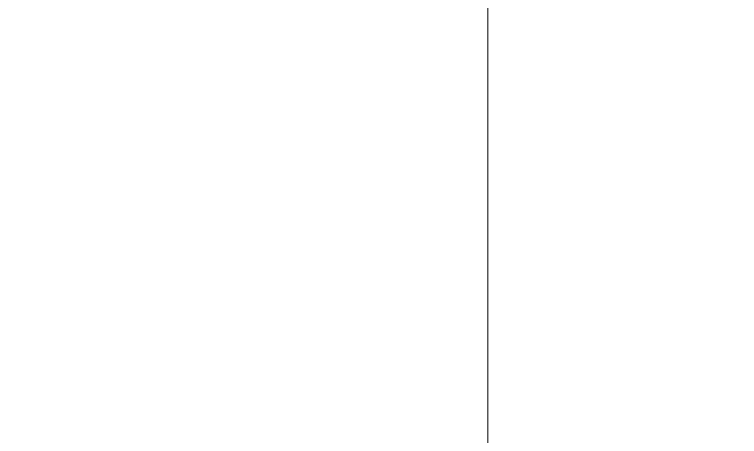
# Model space of a CAD drawing. Header units: millimetres. Extents: x -153298 to 620751, y -313239 to 250031.
# Drawn here: x 131109 to 131582.9, y -304266.2 to -303990.6 of the extents above; entities that cross this region are included whole.
import ezdxf

# ---------------------------------------------------------------- set-up
doc = ezdxf.new("R2010")
doc.units = ezdxf.units.MM
doc.layers.add('A-WALL-PATT', color=1, linetype='Continuous', lineweight=35)

msp = doc.modelspace()

# ---------------------------------------------------------------- hatches: boundary and pattern name
at = {"layer": 'A-WALL-PATT', "lineweight": 9}
h = msp.add_hatch(dxfattribs=at)
h.set_pattern_fill('FP_10', color=256, style=0, pattern_type=2)
h.set_pattern_definition([(90, (130217.9, -304276.75), (-600, 4e-14), [])])
h.paths.add_polyline_path([(133572.88, -304276.753), (133572.88, -303976.753), (130840.38, -303976.753), (130840.38, -304176.753), (130832.88, -304176.753), (130832.88, -304276.753), (131132.88, -304275.753), (131132.88, -304274.753), (131140.9763, -304274.753), (131140.9763, -304271.753), (131174.7837, -304271.753), (131174.7837, -304274.753), (131190.9763, -304274.753), (131190.9763, -304271.753), (131224.7837, -304271.753), (131225.1677, -304274.753), (131240.9763, -304274.753), (131240.9763, -304271.753), (131274.7837, -304271.753), (131274.7837, -304274.753), (131290.9763, -304274.753), (131290.9763, -304271.753), (131324.7837, -304271.753), (131324.7837, -304274.753), (131340.9763, -304274.753), (131340.9763, -304271.753), (131374.7837, -304271.753), (131374.7837, -304274.753), (131390.9763, -304274.753), (131390.9763, -304271.753), (131424.7837, -304271.753), (131424.7837, -304274.753), (131443.9763, -304274.753), (131443.9763, -304271.753), (131757.2837, -304271.753), (131757.2837, -304274.753), (131775.9763, -304274.753), (131775.9763, -304271.753), (131809.7837, -304271.753), (131809.7837, -304274.753), (131825.9763, -304274.753), (131825.9763, -304271.753), (131859.7837, -304271.753), (131859.7837, -304274.753), (131875.9763, -304274.753), (131875.9763, -304271.753), (131909.7837, -304271.753), (131909.7837, -304274.753), (131925.9763, -304274.753), (131925.9763, -304271.753), (131959.7837, -304271.753), (131959.7837, -304274.753), (131975.9763, -304274.753), (131975.9763, -304271.753), (132009.7837, -304271.753), (132009.7837, -304274.753), (132025.9763, -304274.753), (132025.9763, -304271.753), (132059.7837, -304271.753), (132059.7837, -304274.753), (132075.9763, -304274.753), (132075.9763, -304271.753), (132115.88, -304271.753), (132115.88, -304274.753), (132125.9763, -304274.753), (132125.9763, -304271.753), (132159.7837, -304271.753), (132160.88, -304271.753), (132209.7837, -304271.753), (132209.7837, -304274.753), (132225.9763, -304274.753), (132225.9763, -304271.753), (132274.88, -304271.753), (132275.9763, -304271.753), (132309.7837, -304271.753), (132309.7837, -304274.753), (132319.88, -304274.753), (132320.4763, -304271.753), (132359.7837, -304271.753), (132359.7837, -304274.753), (132367.88, -304274.753), (132367.88, -304276.753), (132836.6797, -304276.753)])
h.paths.add_polyline_path([(130782.88, -304176.753), (130825.38, -304176.753), (130825.38, -303976.753), (130782.88, -303976.753), (130782.88, -304175.2832)])

doc.saveas('drawing.dxf')
